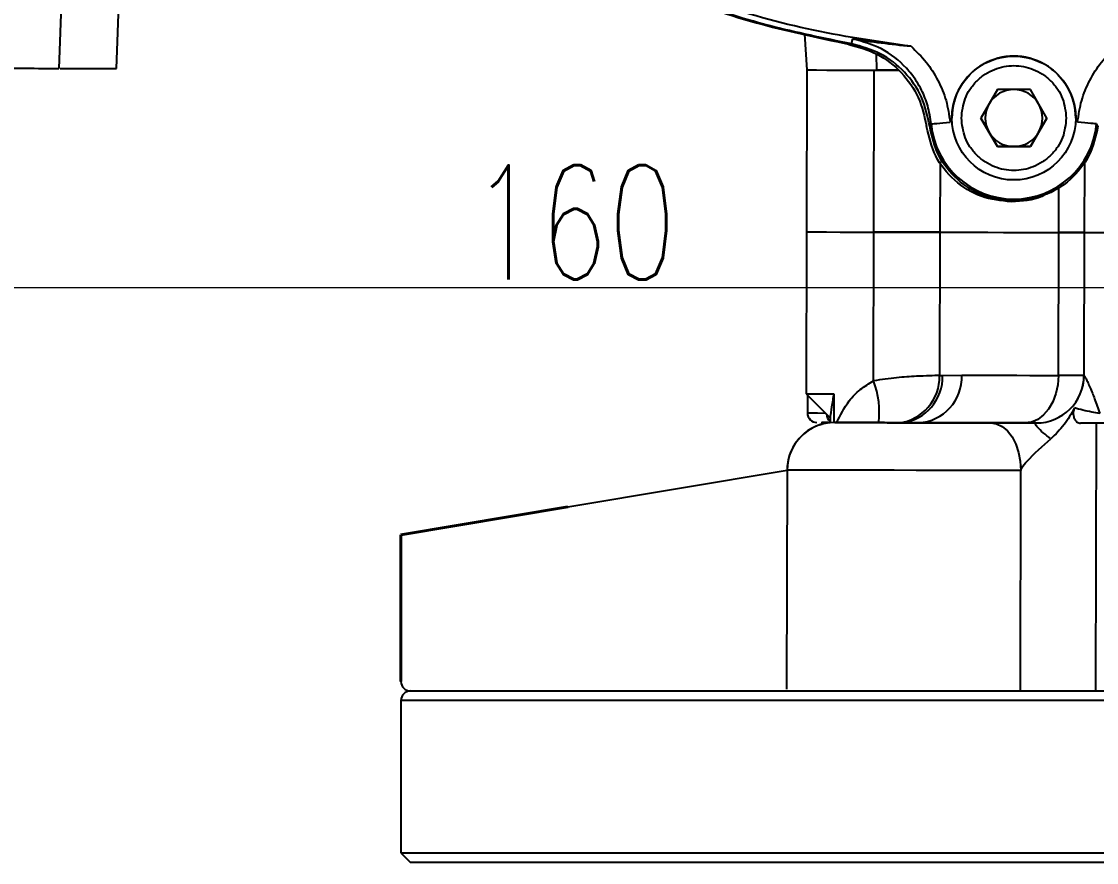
# Model space of a CAD drawing. Header units: millimetres. Extents: x 2063 to 4500, y 825 to 2548.
# Drawn here: x 2711.3 to 2824.1, y 2059.2 to 2147.5 of the extents above; entities that cross this region are included whole.
import ezdxf

# ---------------------------------------------------------------- set-up
doc = ezdxf.new("R2010")
doc.units = ezdxf.units.MM
doc.layers.add('AM_5', color=3, linetype='Continuous', lineweight=25)
doc.layers.add('粗实线', color=7, linetype='Continuous', lineweight=40)
doc.styles.add('SLDTEXTSTYLE1', font='txt.shx', dxfattribs={"width": 0.7, "bigfont": 'gbcbig.shx'})
doc.dimstyles.new('SLDDIMSTYLE12$0', dxfattribs={"dimtxt": 12, "dimasz": 10, "dimexe": 0, "dimexo": 0.0625, "dimgap": 0.875, "dimtad": 1, "dimdec": 1, "dimlfac": 1.8, "dimrnd": 1e-09, "dimzin": 12, "dimdsep": 46, "dimtxsty": 'SLDTEXTSTYLE1', "dimcen": 0.09, "dimdle": 8.16, "dimclrd": 3, "dimclre": 3, "dimadec": 0, "dimazin": 3, "dimtfac": 1, "dimtdec": 1, "dimtofl": 0, "dimtmove": 0, "dimatfit": 3, "dimfxl": 0, "dimfrac": 2, "dimtolj": 1, "dimlwd": 5, "dimlwe": 5, "dimarcsym": 0})

# ---------------------------------------------------------------- blocks, each defined once
blk = doc.blocks.new('*D50')
at = {"layer": 'AM_5', "color": 3, "linetype": 'Continuous', "lineweight": 5, "transparency": 16777216}
for p, q in [((2694.25, 2142.54), (2694.25, 2119.51)), ((2846.17, 2119.51), (2704.25, 2119.51))]:
    blk.add_line(p, q, dxfattribs=at)
at = {"layer": 'AM_5', "color": 3, "lineweight": 5, "transparency": 16777216}
blk.add_line((2856.17, 2105.83), (2856.17, 2119.51), dxfattribs=at)
at = {"layer": 'AM_5', "color": 3, "transparency": 16777216}
for points in [[(2704.25, 2121.18), (2704.25, 2117.85), (2694.25, 2119.51)], [(2846.17, 2121.18), (2846.17, 2117.85), (2856.17, 2119.51)]]:
    blk.add_solid(points, dxfattribs=at)
at = {"layer": 'Defpoints', "color": 0, "transparency": 16777216}
for p in [(2694.25, 2142.6), (2694.25, 2119.51), (2856.17, 2105.77)]:
    blk.add_point(p, dxfattribs=at)
at = {"layer": 'AM_5', "color": 0, "transparency": 16777216, "insert": (2769.26, 2126.39), "char_height": 12, "attachment_point": 5, "style": 'SLDTEXTSTYLE1'}
blk.add_mtext('\\A1;160', dxfattribs=at)

msp = doc.modelspace()

# ---------------------------------------------------------------- linework, layer by layer
at = {"color": 7, "linetype": 'Continuous', "lineweight": 25}
for p, q in [((2715.251, 2142.56), (2717.036, 2190.725)), ((2721.251, 2142.547), (2721.995, 2162.616)), ((2793.496, 2146.15), (2793.751, 2142.392)), ((2798.437, 2145.131), (2798.556, 2145.647)), ((2801.086, 2142.377), (2801.063, 2144.059)), ((2793.751, 2142.392), (2793.714, 2125.392)), ((2800.77, 2125.377), (2800.807, 2142.377)), ((2803.302, 2142.372), (2801.086, 2142.377)), ((2813.732, 2140.345), (2812, 2137.345)), ((2817.197, 2140.345), (2813.732, 2140.345)), ((2818.929, 2137.345), (2817.197, 2140.345)), ((2808.964, 2137.352), (2808.964, 2137.352)), ((2812, 2137.345), (2813.732, 2134.345)), ((2812.866, 2135.845), (2812, 2137.345)), ((2817.197, 2134.345), (2818.929, 2137.345)), ((2818.929, 2137.345), (2818.063, 2135.845)), ((2821.964, 2137.338), (2821.964, 2137.338)), ((2806.639, 2136.48), (2806.788, 2136.73)), ((2824.291, 2136.48), (2824.141, 2136.73)), ((2813.732, 2134.345), (2812.866, 2135.845)), ((2818.063, 2135.845), (2817.197, 2134.345)), ((2813.732, 2134.345), (2817.197, 2134.345)), ((2813.732, 2134.345), (2813.732, 2134.345)), ((2815.464, 2134.345), (2813.732, 2134.345)), ((2817.197, 2134.345), (2815.464, 2134.345)), ((2817.197, 2134.345), (2817.197, 2134.345)), ((2807.725, 2132.788), (2807.709, 2125.362)), ((2822.873, 2132.827), (2822.857, 2125.33)), ((2820.193, 2125.336), (2820.203, 2130.196)), ((2793.714, 2125.392), (2793.678, 2108.392)), ((2800.737, 2109.769), (2800.77, 2125.377)), ((2807.709, 2125.362), (2807.677, 2110.312)), ((2820.161, 2110.336), (2820.193, 2125.336)), ((2820.193, 2125.336), (2820.201, 2125.336)), ((2822.857, 2125.33), (2822.825, 2110.33)), ((2807.677, 2110.312), (2807.99, 2110.312)), ((2807.99, 2110.312), (2809.996, 2110.357)), ((2793.678, 2108.392), (2796.173, 2105.887)), ((2793.799, 2108.271), (2793.795, 2106.392)), ((2796.567, 2108.386), (2796.561, 2105.385)), ((2796.173, 2106.028), (2796.172, 2105.361)), ((2795.293, 2105.389), (2795.293, 2105.194)), ((2805.457, 2105.367), (2805.451, 2105.367)), ((2806.389, 2105.365), (2805.793, 2105.367)), ((2816.622, 2105.343), (2816.618, 2105.343)), ((2817.819, 2105.34), (2817.819, 2105.34)), ((2817.819, 2105.34), (2817.819, 2105.34)), ((2824.09, 2105.327), (2824.03, 2077.327)), ((2791.663, 2100.396), (2791.614, 2077.396)), ((2791.663, 2100.397), (2791.663, 2100.396)), ((2816.155, 2077.344), (2816.205, 2100.344)), ((2752.13, 2077.21), (2960.13, 2077.21)), ((2752.13, 2077.21), (2856.13, 2077.21)), ((2751.13, 2076.21), (2751.13, 2060.21)), ((2961.13, 2076.21), (2751.13, 2076.21)), ((2856.13, 2076.21), (2751.13, 2076.21)), ((2751.13, 2060.21), (2752.13, 2059.21)), ((2751.13, 2060.21), (2961.13, 2060.21)), ((2960.13, 2059.21), (2752.13, 2059.21))]:
    msp.add_line(p, q, dxfattribs=at)
at = {"linetype": 'ByBlock'}
msp.add_line((2768.63, 2096.528), (2791.663, 2100.397), dxfattribs=at)
at = {"color": 7, "linetype": 'Continuous', "lineweight": 25, "flags": 128}
for points in [[(2793.751, 2142.392), (2793.76, 2142.392), (2794.057, 2142.392), (2794.763, 2142.39), (2795.846, 2142.388), (2797.258, 2142.385), (2798.937, 2142.381), (2800.807, 2142.377)], [(2800.807, 2142.377), (2801.988, 2142.375), (2803.11, 2142.372), (2803.363, 2142.372)], [(2806.788, 2136.73), (2806.832, 2136.734), (2806.95, 2136.745), (2807.136, 2136.763), (2807.384, 2136.786), (2807.684, 2136.814), (2808.025, 2136.847), (2808.395, 2136.882), (2808.779, 2136.918)], [(2824.141, 2136.73), (2824.097, 2136.734), (2823.98, 2136.745), (2823.794, 2136.763), (2823.546, 2136.786), (2823.246, 2136.814), (2822.905, 2136.847), (2822.535, 2136.882), (2822.151, 2136.918)], [(2793.714, 2125.392), (2793.723, 2125.392), (2794.021, 2125.392), (2794.727, 2125.39), (2795.81, 2125.388), (2797.222, 2125.385), (2798.9, 2125.381), (2800.77, 2125.377)], [(2793.714, 2125.392), (2793.723, 2125.392), (2794.021, 2125.392), (2794.727, 2125.39), (2795.81, 2125.388), (2797.222, 2125.385), (2798.9, 2125.381), (2800.77, 2125.377)], [(2800.77, 2125.377), (2801.951, 2125.375), (2803.074, 2125.372), (2804.121, 2125.37), (2805.076, 2125.368), (2805.925, 2125.366), (2806.653, 2125.365), (2807.251, 2125.363), (2807.709, 2125.362)], [(2807.709, 2125.362), (2807.251, 2125.363), (2806.653, 2125.365), (2805.925, 2125.366), (2805.076, 2125.368), (2804.121, 2125.37), (2803.074, 2125.372), (2801.951, 2125.375), (2800.77, 2125.377)], [(2807.709, 2125.362), (2808.723, 2125.36), (2809.903, 2125.358), (2811.245, 2125.355), (2812.743, 2125.352), (2814.393, 2125.348), (2816.189, 2125.344), (2818.124, 2125.34), (2820.193, 2125.336)], [(2807.709, 2125.362), (2808.723, 2125.36), (2809.903, 2125.358), (2811.245, 2125.355), (2812.743, 2125.352), (2814.393, 2125.348), (2816.189, 2125.344), (2818.124, 2125.34), (2820.193, 2125.336)], [(2820.193, 2125.336), (2820.873, 2125.334), (2821.474, 2125.333), (2821.989, 2125.332), (2822.413, 2125.331), (2822.742, 2125.33), (2822.857, 2125.33)], [(2822.857, 2125.33), (2822.743, 2125.33), (2822.415, 2125.331), (2821.992, 2125.332), (2821.479, 2125.333), (2820.879, 2125.334), (2820.201, 2125.336)], [(2822.857, 2125.33), (2822.995, 2125.329), (2823.479, 2125.328), (2824.289, 2125.327), (2825.39, 2125.324), (2826.732, 2125.321), (2828.258, 2125.318), (2829.898, 2125.315), (2831.581, 2125.311), (2833.232, 2125.308), (2834.778, 2125.304), (2836.15, 2125.301)], [(2822.86, 2125.33), (2822.995, 2125.329), (2823.479, 2125.328), (2824.289, 2125.327), (2825.39, 2125.324), (2826.732, 2125.321), (2828.258, 2125.318), (2829.898, 2125.315), (2831.581, 2125.311), (2833.232, 2125.308), (2834.778, 2125.304), (2836.15, 2125.301)], [(2809.996, 2110.357), (2810.982, 2110.355), (2812.054, 2110.353), (2813.209, 2110.35), (2814.446, 2110.348), (2815.762, 2110.345), (2817.155, 2110.342), (2818.622, 2110.339), (2820.161, 2110.336)], [(2820.161, 2110.336), (2820.091, 2109.36), (2819.888, 2108.423), (2819.56, 2107.559), (2819.119, 2106.802), (2818.582, 2106.182), (2817.971, 2105.721), (2817.308, 2105.438), (2816.618, 2105.343)], [(2822.825, 2110.33), (2822.71, 2110.33), (2822.381, 2110.331), (2821.957, 2110.332), (2821.442, 2110.333), (2820.841, 2110.334), (2820.161, 2110.336)], [(2793.678, 2108.392), (2793.868, 2108.392), (2794.43, 2108.391), (2795.342, 2108.389), (2796.567, 2108.386)], [(2793.795, 2106.392), (2793.843, 2106.392), (2794.185, 2106.391), (2794.846, 2106.39), (2795.674, 2106.388)], [(2796.172, 2105.387), (2796.072, 2105.387), (2795.515, 2105.389), (2795.296, 2105.389), (2795.427, 2105.389), (2795.902, 2105.388), (2796.172, 2105.387)], [(2805.508, 2105.367), (2806.114, 2105.366), (2807.118, 2105.364), (2807.834, 2105.362), (2808.225, 2105.361), (2808.268, 2105.361), (2807.963, 2105.362), (2807.325, 2105.363), (2806.389, 2105.365)], [(2813.035, 2105.351), (2813.655, 2105.253), (2814.251, 2104.967), (2814.8, 2104.504), (2815.281, 2103.881), (2815.674, 2103.123), (2815.967, 2102.258), (2816.146, 2101.319), (2816.205, 2100.344)], [(2816.205, 2100.344), (2814.273, 2100.348), (2812.154, 2100.353), (2809.899, 2100.357), (2807.564, 2100.362), (2805.206, 2100.367), (2802.885, 2100.372), (2800.657, 2100.377), (2798.578, 2100.382), (2796.698, 2100.386), (2795.064, 2100.389), (2793.717, 2100.392), (2792.69, 2100.394), (2792.008, 2100.396), (2791.688, 2100.396), (2791.663, 2100.396)]]:
    msp.add_lwpolyline(points, dxfattribs=at)
at = {"color": 7, "linetype": 'Continuous', "lineweight": 25}
msp.add_circle((2815.464, 2137.345), 6.5, dxfattribs=at)
for centre, radius, start, end in [((2815.464, 2137.345), 6.5, 359.93876, 180), ((2815.464, 2137.345), 3, 90, 150), ((2815.464, 2137.345), 3, 30, 90), ((2815.464, 2137.345), 3, 150, 210), ((2815.464, 2137.345), 3, 330, 30), ((2815.465, 2137.55), 8.715, 185.40246, 354.59754), ((2815.464, 2137.345), 3, 210, 270), ((2815.464, 2137.345), 3, 270, 330), ((2802.765, 2110.219), 4.912, 277.26115, 1.08356), ((2803.089, 2110.206), 4.902, 277.47784, 1.23352), ((2805.219, 2110.143), 4.782, 272.85392, 2.57258), ((2817.825, 2110.34), 5, 269.87751, 359.87751), ((2817.829, 2110.34), 4.999, 269.88745, 359.88744), ((2822.833, 2112.721), 2.391, 269.82061, 269.88705), ((2792.196, 2106.491), 9.148, 352.43919, 20.99236), ((2794.795, 2106.39), 1, 179.87751, 269.87751), ((2796.851, 2106.321), 1.051, 183.37387, 229.71634), ((2796.663, 2100.386), 5, 89.87751, 179.87751), ((2796.663, 2100.386), 5, 105.91096, 179.87751)]:
    msp.add_arc(centre, radius, start, end, dxfattribs=at)
at = {"color": 7, "linetype": 'Continuous', "lineweight": -3}
for centre, start, end in [((2752.13, 2078.21), 180, 270), ((2752.13, 2076.21), 90, 180)]:
    msp.add_arc(centre, 1, start, end, dxfattribs=at)
at = {"color": 7, "linetype": 'Continuous', "lineweight": 25}
for points in [[(2804.675, 2144.877), (2801.024, 2145.401), (2793.721, 2146.449), (2783.077, 2149.569), (2772.834, 2153.777), (2763.134, 2159.132), (2754.094, 2165.537), (2745.832, 2172.918), (2738.451, 2181.18), (2732.046, 2190.219), (2726.691, 2199.92), (2722.483, 2210.163), (2719.363, 2220.806), (2718.315, 2228.109), (2717.791, 2231.761)], [(2798.133, 2145.079), (2794.839, 2145.766), (2788.25, 2147.139), (2778.698, 2150.459), (2769.515, 2154.663), (2760.812, 2159.799), (2752.675, 2165.788), (2745.19, 2172.576), (2738.435, 2180.089), (2732.48, 2188.251), (2727.382, 2196.976), (2723.217, 2206.178), (2719.938, 2215.744), (2718.593, 2222.338), (2717.921, 2225.635)], [(2798.437, 2145.131), (2795.523, 2145.719), (2789.696, 2146.894), (2781.201, 2149.647), (2772.972, 2153.094), (2765.101, 2157.295), (2757.601, 2162.14), (2753.007, 2165.914), (2750.711, 2167.801)], [(2798.133, 2145.079), (2799.161, 2144.797), (2801.216, 2144.233), (2803.75, 2142.216), (2805.628, 2139.578), (2806.081, 2137.495), (2806.308, 2136.453)], [(2815.221, 2128.551), (2814.136, 2128.667), (2811.964, 2128.901), (2809.152, 2130.684), (2807.045, 2133.262), (2806.554, 2135.389), (2806.308, 2136.453)], [(2815.465, 2128.66), (2814.39, 2128.774), (2812.239, 2129.001), (2809.453, 2130.765), (2807.366, 2133.318), (2806.881, 2135.426), (2806.639, 2136.48)], [(2824.291, 2136.48), (2824.048, 2135.426), (2823.564, 2133.318), (2821.477, 2130.765), (2818.691, 2129.001), (2816.54, 2128.774), (2815.465, 2128.66)], [(2813.035, 2105.351), (2813.767, 2105.349), (2815.231, 2105.346), (2816.956, 2105.342), (2817.819, 2105.34)]]:
    msp.add_open_spline(points, degree=3, dxfattribs=at)
for points, knots in [([(2798.556, 2145.647), (2799.528, 2145.51), (2801.461, 2145.238), (2803.607, 2144.997), (2804.675, 2144.877)], [0, 0, 0, 0, 0.5024427, 1, 1, 1, 1]), ([(2806.788, 2136.73), (2806.692, 2137.371), (2806.507, 2138.594), (2805.905, 2140.073), (2805.29, 2141.162), (2804.748, 2141.928), (2803.653, 2143.216), (2801.694, 2144.796), (2799.588, 2145.368), (2798.556, 2145.647)], [0, 0, 0, 0, 0.1490589, 0.284486, 0.365253, 0.4374072, 0.5004523, 0.7554674, 1, 1, 1, 1]), ([(2806.639, 2136.48), (2806.413, 2137.525), (2805.961, 2139.614), (2804.082, 2142.262), (2801.537, 2144.284), (2799.471, 2144.848), (2798.437, 2145.131)], [0, 0, 0, 0, 0.2500652, 0.4994456, 0.7493864, 1, 1, 1, 1]), ([(2804.675, 2144.877), (2805.228, 2144.343), (2806.33, 2143.278), (2807.549, 2141.321), (2808.436, 2139.193), (2808.664, 2137.678), (2808.779, 2136.918)], [0, 0, 0, 0, 0.250755, 0.4999887, 0.7492331, 1, 1, 1, 1]), ([(2822.151, 2136.918), (2822.265, 2137.678), (2822.494, 2139.193), (2823.381, 2141.321), (2824.6, 2143.278), (2825.702, 2144.343), (2826.254, 2144.877)], [0, 0, 0, 0, 0.2507669, 0.5000113, 0.749245, 1, 1, 1, 1]), ([(2694.251, 2142.605), (2695.496, 2142.602), (2697.985, 2142.597), (2701.602, 2142.589), (2704.987, 2142.582), (2708.033, 2142.575), (2710.644, 2142.57), (2712.742, 2142.565), (2714.239, 2142.562), (2715.122, 2142.56), (2715.179, 2142.56), (2715.205, 2142.56)], [0, 0, 0, 0, 0.1132081, 0.2264163, 0.3396244, 0.4528325, 0.5660407, 0.6792488, 0.792457, 0.9056651, 1, 1, 1, 1]), ([(2715.339, 2142.56), (2715.378, 2142.56), (2716.444, 2142.558), (2718.009, 2142.554), (2719.881, 2142.55), (2721.031, 2142.548), (2721.177, 2142.547), (2721.251, 2142.547)], [0, 0, 0, 0, 0.0094252, 0.2570689, 0.5047126, 0.7523563, 1, 1, 1, 1]), ([(2809.964, 2137.345), (2810.038, 2138.037), (2810.151, 2139.101), (2810.837, 2140.382), (2811.547, 2141.262), (2812.428, 2141.976), (2813.708, 2142.641), (2815.464, 2142.978), (2817.221, 2142.641), (2818.501, 2141.976), (2819.382, 2141.262), (2820.092, 2140.382), (2820.778, 2139.101), (2820.891, 2138.037), (2820.964, 2137.345)], [0, 0, 0, 0, 0.1197284, 0.1841803, 0.25, 0.3158197, 0.3802716, 0.5, 0.6197284, 0.6841803, 0.75, 0.8158197, 0.8802716, 1, 1, 1, 1]), ([(2820.964, 2137.345), (2820.891, 2136.653), (2820.778, 2135.589), (2820.092, 2134.308), (2819.382, 2133.428), (2818.501, 2132.714), (2817.221, 2132.049), (2815.464, 2131.712), (2813.708, 2132.049), (2812.428, 2132.714), (2811.547, 2133.428), (2810.837, 2134.308), (2810.151, 2135.589), (2810.038, 2136.653), (2809.964, 2137.345)], [0, 0, 0, 0, 0.1197284, 0.1841803, 0.25, 0.3158197, 0.3802716, 0.5, 0.6197284, 0.6841803, 0.75, 0.8158197, 0.8802716, 1, 1, 1, 1]), ([(2819.637, 2129.864), (2819.236, 2129.593), (2817.931, 2128.712), (2816.33, 2128.617), (2815.221, 2128.551)], [0, 0, 0, 0, 0.3071913, 1, 1, 1, 1]), ([(2805.237, 2110.24), (2804.568, 2110.201), (2803.234, 2110.122), (2801.569, 2109.886), (2800.737, 2109.769)], [0, 0, 0, 0, 0.5005372, 1, 1, 1, 1]), ([(2807.677, 2110.312), (2807.359, 2110.311), (2806.773, 2110.309), (2805.719, 2110.262), (2805.237, 2110.24)], [0, 0, 0, 0, 0.5420141, 1, 1, 1, 1]), ([(2822.828, 2110.33), (2822.844, 2110.313), (2822.876, 2110.278), (2823.029, 2110.002), (2823.233, 2109.589), (2823.539, 2108.909), (2823.976, 2107.834), (2824.302, 2106.852), (2824.477, 2106.326)], [0, 0, 0, 0, 0.12447381, 0.25096604, 0.37147488, 0.50010394, 0.73217742, 1, 1, 1, 1]), ([(2796.843, 2105.347), (2797.246, 2106.153), (2797.892, 2107.447), (2799.295, 2108.892), (2800.257, 2109.477), (2800.737, 2109.769)], [0, 0, 0, 0, 0.452471, 0.7267188, 1, 1, 1, 1]), ([(2796.567, 2108.386), (2796.486, 2107.916), (2796.32, 2106.962), (2796.183, 2105.964), (2796.189, 2106.01), (2796.192, 2106.028)], [0, 0, 0, 0, 0.3787431, 0.7674108, 1, 1, 1, 1]), ([(2821.84, 2106.914), (2821.489, 2106.306), (2820.774, 2105.069), (2819.835, 2104.151), (2819.357, 2103.685)], [0, 0, 0, 0, 0.4918713, 1, 1, 1, 1]), ([(2821.84, 2106.914), (2821.798, 2106.819), (2821.714, 2106.628), (2821.685, 2106.291), (2821.735, 2105.964), (2821.863, 2105.677), (2822.054, 2105.46), (2822.263, 2105.347), (2822.402, 2105.335), (2822.457, 2105.331)], [0, 0, 0, 0, 0.1491203, 0.298298, 0.4463418, 0.5945522, 0.7447419, 0.8986734, 1, 1, 1, 1]), ([(2824.477, 2106.326), (2824.202, 2106.377), (2823.635, 2106.482), (2822.635, 2106.69), (2822.117, 2106.836), (2821.84, 2106.914)], [0, 0, 0, 0, 0.3043315, 0.6280366, 1, 1, 1, 1]), ([(2795.314, 2105.389), (2795.432, 2105.389), (2795.643, 2105.388), (2796.011, 2105.388), (2796.172, 2105.387)], [0, 0, 0, 0, 0.5637685, 1, 1, 1, 1]), ([(2799.217, 2105.38), (2798.85, 2105.381), (2798.096, 2105.383), (2797.287, 2105.384), (2796.766, 2105.386), (2796.612, 2105.386), (2796.837, 2105.385), (2797.421, 2105.384), (2798.303, 2105.382), (2799.427, 2105.38), (2800.776, 2105.377), (2802.363, 2105.373), (2804.163, 2105.37), (2806.091, 2105.366), (2808.042, 2105.361), (2809.902, 2105.357), (2811.6, 2105.354), (2812.565, 2105.352), (2813.035, 2105.351)], [0, 0, 0, 0, 0.058661, 0.1204931, 0.184636, 0.25, 0.315364, 0.3795069, 0.441339, 0.5, 0.558661, 0.6204931, 0.684636, 0.75, 0.815364, 0.8795069, 0.941339, 1, 1, 1, 1]), ([(2805.451, 2105.367), (2805.49, 2105.367), (2805.586, 2105.367), (2804.478, 2105.369), (2802.425, 2105.373), (2800.279, 2105.378), (2799.217, 2105.38)], [0, 0, 0, 0, 0.1934829, 0.4642415, 0.7350002, 1, 1, 1, 1]), ([(2816.618, 2105.343), (2815.137, 2105.346), (2812.174, 2105.353), (2808.42, 2105.361), (2806.445, 2105.365), (2805.457, 2105.367)], [0, 0, 0, 0, 0.3332327, 0.6667548, 1, 1, 1, 1]), ([(2817.771, 2105.341), (2817.758, 2105.341), (2817.655, 2105.341), (2817.284, 2105.342), (2816.841, 2105.343), (2816.622, 2105.343)], [0, 0, 0, 0, 0.0692046, 0.5394087, 1, 1, 1, 1]), ([(2819.357, 2103.686), (2819.076, 2103.896), (2818.514, 2104.315), (2818.019, 2104.807), (2817.8, 2105.089), (2817.692, 2105.293), (2817.769, 2105.322), (2817.819, 2105.34)], [0, 0, 0, 0, 0.2503114, 0.4998417, 0.6202194, 0.7507731, 1, 1, 1, 1]), ([(2825.267, 2105.325), (2825.101, 2105.325), (2824.771, 2105.326), (2824.201, 2105.327), (2823.599, 2105.328), (2822.944, 2105.33), (2822.622, 2105.33), (2822.457, 2105.331)], [0, 0, 0, 0, 0.1826536, 0.360866, 0.578026, 0.783693, 1, 1, 1, 1]), ([(2816.205, 2100.344), (2816.209, 2100.387), (2816.222, 2100.498), (2816.42, 2100.851), (2817.431, 2101.984), (2818.493, 2102.922), (2819.357, 2103.686)], [0, 0, 0, 0, 0.0236669, 0.0606293, 0.2359656, 1, 1, 1, 1])]:
    msp.add_open_spline(points, degree=3, knots=knots, dxfattribs=at)
at = {"layer": '粗实线', "linetype": 'ByBlock'}
for p, q in [((2768.63, 2096.528), (2751.13, 2093.588)), ((2751.13, 2093.588), (2751.13, 2078.21))]:
    msp.add_line(p, q, dxfattribs=at)

# ---------------------------------------------------------------- dimensions: what is measured, and where the dimension line sits
at = {"layer": 'AM_5'}
dim = msp.add_linear_dim(base=(2694.251, 2119.513), p1=(2856.173, 2105.766), p2=(2694.251, 2142.605), text='160', dimstyle='SLDDIMSTYLE12$0', override={"dimlfac": 1}, dxfattribs=at)
dim.commit()
dim.dimension.update_dxf_attribs({"geometry": '*D50', "text_midpoint": (2769.263, 2119.513), "dimtype": 160})

doc.saveas('drawing.dxf')
